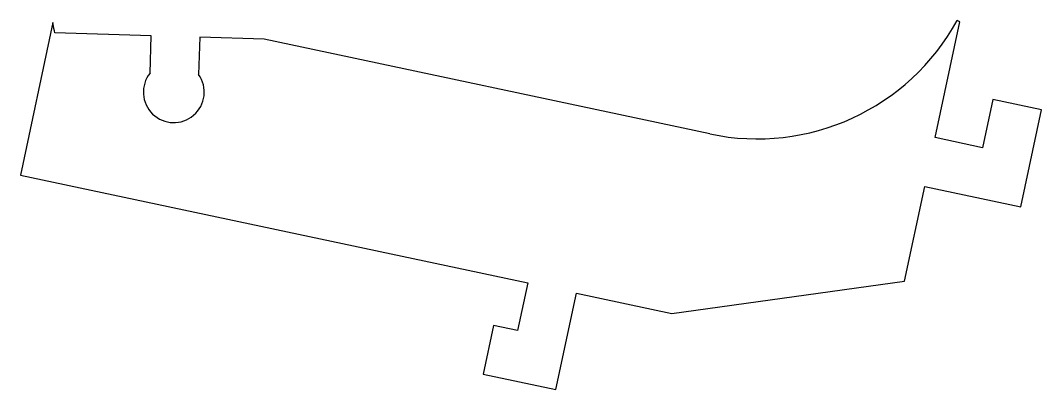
# Model space of a CAD drawing. Header units: millimetres. Extents: x -41.3 to 41.8, y -18.9 to 11.1.
import ezdxf

# ---------------------------------------------------------------- set-up
doc = ezdxf.new("R2010")
doc.units = ezdxf.units.MM
doc.layers.get('0').update_dxf_attribs({"linetype": 'CONTINUOUS'})

msp = doc.modelspace()

# ---------------------------------------------------------------- linework, layer by layer
for p, q in [((-38.639, 10.875), (-41.272, -1.515)), ((33.096, 1.529), (35.098, 10.944)), ((35.098, 10.944), (34.889, 11.057)), ((-30.645, 9.806), (-38.474, 10.035)), ((-30.733, 6.774), (-30.645, 9.806)), ((-26.697, 9.691), (-26.785, 6.659)), ((-21.467, 9.539), (-26.697, 9.691)), ((14.783, 1.834), (-21.467, 9.539)), ((37.792, 4.62), (36.96, 0.708)), ((41.753, 3.778), (37.792, 4.62)), ((40.08, -4.096), (41.753, 3.778)), ((36.96, 0.708), (33.096, 1.529)), ((-41.272, -1.515), (-0.026, -10.282)), ((30.619, -10.126), (32.254, -2.433)), ((32.254, -2.433), (40.08, -4.096)), ((-0.026, -10.282), (-0.847, -14.146)), ((11.683, -12.771), (30.619, -10.126)), ((2.272, -18.95), (3.936, -11.124)), ((3.936, -11.124), (11.683, -12.771)), ((-2.803, -13.73), (-3.645, -17.692)), ((-0.847, -14.146), (-2.803, -13.73)), ((-3.645, -17.692), (2.272, -18.95))]:
    msp.add_line(p, q)
for centre, radius, start, end in [((18.636, 19.961), 18.532, -102, -28.71538), ((-28.803, 5.226), 2.475, 141.26882, 35.39359)]:
    msp.add_arc(centre, radius, start, end)
msp.add_open_spline([(-38.474, 10.035), (-38.521, 10.277), (-38.568, 10.518), (-38.615, 10.756), (-38.623, 10.795), (-38.631, 10.835), (-38.639, 10.875)], degree=3, knots=[-0.999769173, -0.999769173, -0.999769173, -0.999769173, -0.991236737, -0.991236737, -0.991236737, -0.989811907, -0.989811907, -0.989811907, -0.989811907])

doc.saveas('drawing.dxf')
